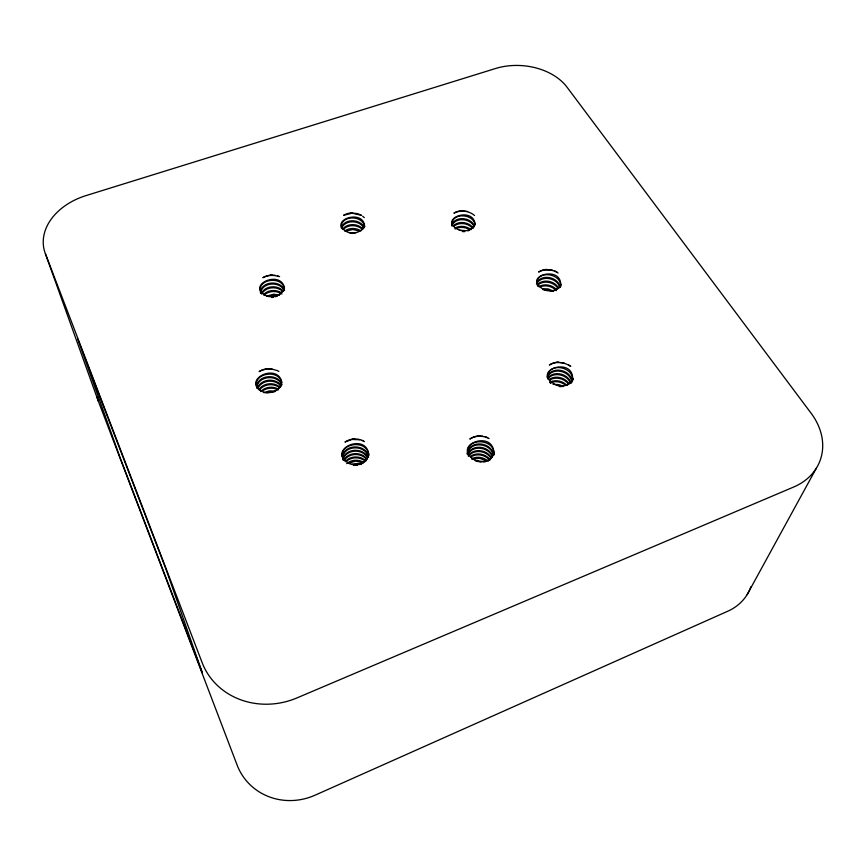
<?xml version="1.0" encoding="UTF-8"?>
<svg xmlns="http://www.w3.org/2000/svg" width="866" height="866" viewBox="0 0 866 866"><rect width="100%" height="100%" fill="white"/><g stroke="black" fill="none" stroke-linecap="round" stroke-linejoin="round"><path stroke-width="1.3" d="M572.534 380.639C574.18 366.946 549.412 361.772 547.42 376.158M560.573 286.657C562.164 273.396 536.714 269.413 536.812 283.669M493.869 454.379C494.692 427.577 448.631 446.044 475.997 460.712A13.326 11.334 6.4 0 0 493.761 453.762L492.05 457.053L489.301 459.716M493.728 455.451C496.77 437.211 461.621 437.135 468.593 455.743M256.509 387.026C257.429 374.404 278.343 373.019 282.002 384.742M260.374 292.264C261.64 280.703 280.963 279.935 284.578 290.478M256.672 387.827C257.743 375.963 276.622 374.036 281.558 384.255M260.514 293.13C261.922 282.219 279.393 281.017 284.156 290.164M467.283 453.448C468.993 439.852 491.141 441.595 493.306 454.206M467.218 454.185C469.145 440.653 491.239 442.623 493.23 455.278M451.673 225.864C454.022 215.677 470.563 216.911 474.254 225.658M572.426 381.192C576.117 354.887 528.098 370.258 556.156 385.056A12.86 10.414 9.9 0 0 572.946 378.648L571.419 381.711L567.262 385.154M560.454 287.014C564.134 263.221 518.507 276.676 544.93 290.088A12.2 9.418 7.6 0 0 560.908 284.329L559.436 287.111L555.474 290.251M342.395 456.49C344.581 444.052 364.705 443.836 368.386 455.473M342.633 459.792C344.755 448.187 362.843 447.137 367.812 457.216M342.481 457.226C344.863 444.853 364.954 444.832 368.472 456.544M341.334 228.018C344.17 218.102 360.667 218.687 364.305 227.801M547.117 377.37C550.884 365.3 571.257 369.533 572.036 381.473M536.455 283.821C540.189 273.559 557.325 276.416 559.891 286.256M451.879 225.528C455.895 216.738 470.628 218.405 474.222 226.816M343.131 458.904C346.768 449.411 361.339 448.685 366.968 456.674M257.7 387.47C261.608 378.723 275.345 377.76 280.974 385.283M341.767 227.671C345.891 219.596 359.26 220.116 363.763 227.606M257.906 388.271C261.943 379.589 275.68 378.745 281.201 386.366M261.478 293.238C265.472 285.25 278.17 284.708 283.572 291.485M747.174 594.574L816.302 468.279M261.673 294.104C265.526 286.678 276.882 285.845 282.717 291.366M547.464 376.753C552.984 366.47 571.116 371.222 571.852 382.577M467.792 453.567C472.76 443.857 488.825 446.033 492.397 455.873M467.781 454.314C472.901 444.713 488.922 447.029 492.353 456.934M536.801 283.42C542.029 274.782 557.282 277.964 559.761 287.404M343.954 459.878C348.608 451.771 361.609 451.641 367 459.034M366.145 460.127L368.028 456.837A13.358 11.41 -3.4 0 1 349.745 463.808C324.598 450.147 367.4 430.683 368.819 455.613M344.094 460.625C348.533 453.189 360.072 452.582 365.928 458.634M259.031 389.494C263.6 382.631 274.533 381.841 280.346 387.524M342.492 229.371C347.147 222.952 357.907 223.266 362.941 229.079M259.28 390.285C263.589 384.006 273.255 382.945 279.253 387.394M547.713 378.096C553.904 370.02 568.626 373.755 571.051 383.389M468.376 455.408C473.994 447.949 486.833 449.671 491.228 457.594M547.626 378.918C553.569 371.449 566.884 374.35 570.38 382.848M468.387 456.166C474.124 448.805 486.919 450.645 491.206 458.634M345.188 461.697C350.21 455.57 360.44 455.451 365.95 460.983M452.972 226.123C458.363 220.397 468.993 221.783 473.28 228.202M361.1 230.616L363.947 226.849A11.788 8.887 -1.7 0 1 347.807 232.24C325.822 221.274 363.85 207.288 364.662 226.74M260.655 391.594C264.953 386.929 272.444 385.998 277.975 388.91M263.686 294.418C268.308 289.742 276.308 289.298 281.677 292.957M343.488 229.187C348.381 224.402 356.954 224.63 361.988 229.057M263.924 295.284C268.612 290.695 276.611 290.305 281.926 294.029M364.803 461.567L359.606 464.631M538.046 283.961C544.281 278.646 555.268 281.179 558.754 288.551M346.681 463.635C351.109 459.727 357.95 459.229 363.081 462.022M538.003 284.86C543.913 279.978 553.775 281.959 557.899 288.248M346.606 461.145C351.574 456.837 359.487 456.772 364.694 460.723M470.963 229.436L474.936 224.684A11.756 8.844 3.1 0 1 459.197 230.064C436.312 219.315 473.486 205.123 475.185 224.586M278.852 295.198L283.42 290.11A12.276 9.526 -6 0 1 266.403 295.923C245.1 284.979 281.439 269.164 284.459 288.172M454.011 226.058C459.435 221.956 467.911 223.049 472.371 228.083M262.181 391.205C266.685 387.676 273.255 387.21 278.267 389.916M344.657 231.049C349.269 227.628 355.98 227.704 360.732 230.789M470.584 456.252C476.549 452.171 485.415 453.752 489.82 459.402M549.38 379.34C555.658 375.151 565.022 377.457 569.016 383.757M470.649 457.042C476.657 453.037 485.501 454.715 489.831 460.42M549.347 380.185C555.171 376.429 563.517 378.139 567.88 383.367M274.23 391.887L278.83 388.412L280.768 385.327A12.936 10.554 -7.9 0 1 262.831 391.789C240.38 379.871 278.451 361.685 281.861 382.772M538.728 286.722C544.281 283.323 552.075 284.784 556.383 289.547M348.349 463.288L355.688 461.113L363.287 462.985M263.978 392.774L269.261 390.891L275.009 391.086M454.996 228.061C459.965 225.247 466.612 226.026 470.963 229.663M266.825 296.064L273.678 294.213L279.079 295.068M455.072 228.992C459.586 226.502 465.421 226.979 469.697 229.761M346.129 231.125L352.668 229.49L359.455 231.038M471.894 458.601C477.22 456.057 483.975 457.259 488.207 461.318M550.267 381.96C555.409 379.579 561.817 380.791 566.018 384.515M467.824 230.908L469.469 230.259M275.475 296.767L277.228 296.075M471.981 459.402L479.483 458.211L486.779 461.058M550.246 382.815C555.431 380.51 561.817 381.776 565.963 385.565M540.113 286.884C545.591 284.611 552.411 286.202 556.318 290.651M265.927 392.785L273.44 391.713M268.676 296.215L273.992 295.187L277.64 295.587M483.791 462.076L485.761 461.535M552.021 291.398L553.807 290.933M351.845 464.144L357.69 463.591L361.523 464.501M349.247 232.738L356.207 232.629M271.772 297.482L273.645 297.233M563.625 386.398L559.674 386.658M357.615 465.172L353.523 465.443M475.228 460.723L482.957 461.513M553.082 384.374L558.689 384.58L562.294 385.89M542.841 288.703L548.2 288.908L553.19 290.998M353.978 464.544L357.929 464.479M459.413 230.28L464.631 230.497M542.852 289.655L548.21 289.926L551.631 291.16M351.152 233.387L354.67 233.376M359.726 439.755L351.997 439.441L344.949 442.05A17.071 14.57 -3.4 0 1 352.992 439.019L358.167 439.159L363.103 440.621M489.095 438.597C483.174 435.414 475.531 435.327 469.816 439.04A17.028 14.484 6.4 0 1 477.631 436.031L482.773 436.161M275.918 370.237C270.473 368.202 264.173 368.689 259.129 371.579A16.541 13.488 -7.9 0 1 267.02 368.764L272.043 368.916M569.893 365.993C563.972 361.923 555.582 361.122 549.38 365.03A16.443 13.315 9.9 0 1 556.762 362.248L564.123 362.941M558.105 273.028C552.421 269.294 544.584 268.536 538.598 272.021A15.588 12.037 7.6 0 1 545.634 269.521L552.627 270.192M278.798 276.579C273.634 274.728 267.702 275.096 262.863 277.683A15.685 12.167 -6 0 1 270.344 275.161L275.117 275.323M360.851 215.212L352.094 213.198L343.596 215.288A15.058 11.355 -1.7 0 1 350.698 212.939L357.506 213.588L361.587 215.288M474.536 215.493C468.971 210.698 460.398 209.691 453.914 213.166A15.014 11.301 3.1 0 1 460.842 210.828L467.618 211.477M462.476 231.612L464.295 231.579M556.762 362.248L558.624 362.259M267.02 368.764L268.904 368.775M477.631 436.031L479.569 436.031M352.992 439.019L354.941 439.03M460.842 210.828L462.552 210.828M350.698 212.939L352.419 212.949M545.634 269.521L547.399 269.532M270.344 275.161L272.13 275.161M477.253 461.394L481.16 461.849M462.996 231.244L464.728 231.547M556.816 385.208L560.529 386.106M277.412 275.832L279.599 276.6M485.306 436.735L487.731 437.622M362.183 440.523L364.478 441.595M554.868 270.961L556.968 271.978M276.763 370.302L278.863 371.427M568.702 364.889L570.726 366.264M362.692 216.305L364.305 217.615M549.661 382.003L550.895 383.248M261.24 293.325C254.94 279.772 280.833 275.042 284.275 287.804M343.78 460.311C335.001 443.814 366.913 437.752 368.743 454.866M257.408 388.693C250.404 374.058 277.997 367.953 281.677 382.22M537.201 285.011L537.862 286.31M45.368 253.63L202.189 662.761A72.852 66.563 -19.8 0 0 296.995 697.909L793.635 487.038A67.158 53.086 20.9 0 0 811.15 413.277L567.035 87.195A53.952 37.66 4.5 0 0 495.525 68.511L85.994 195.608A59.808 43.744 -11.7 0 0 45.368 253.63L98.334 401.218L237.122 765.089A60.263 57.156 -33.7 0 0 315.17 795.15L727.711 611.244A56.193 47.489 25.3 0 0 750.952 586.639M474.936 224.316C472.901 213.09 450.309 212.625 452.16 225.452M364.597 226.47C362.692 214.909 340.284 214.984 341.334 227.617M98.334 401.218A50.813 40.442 -14.2 0 1 97.079 397.148M202.298 672.73L119.995 457.367L77.745 339.158L165.947 569.146L202.298 672.73"/></g></svg>
